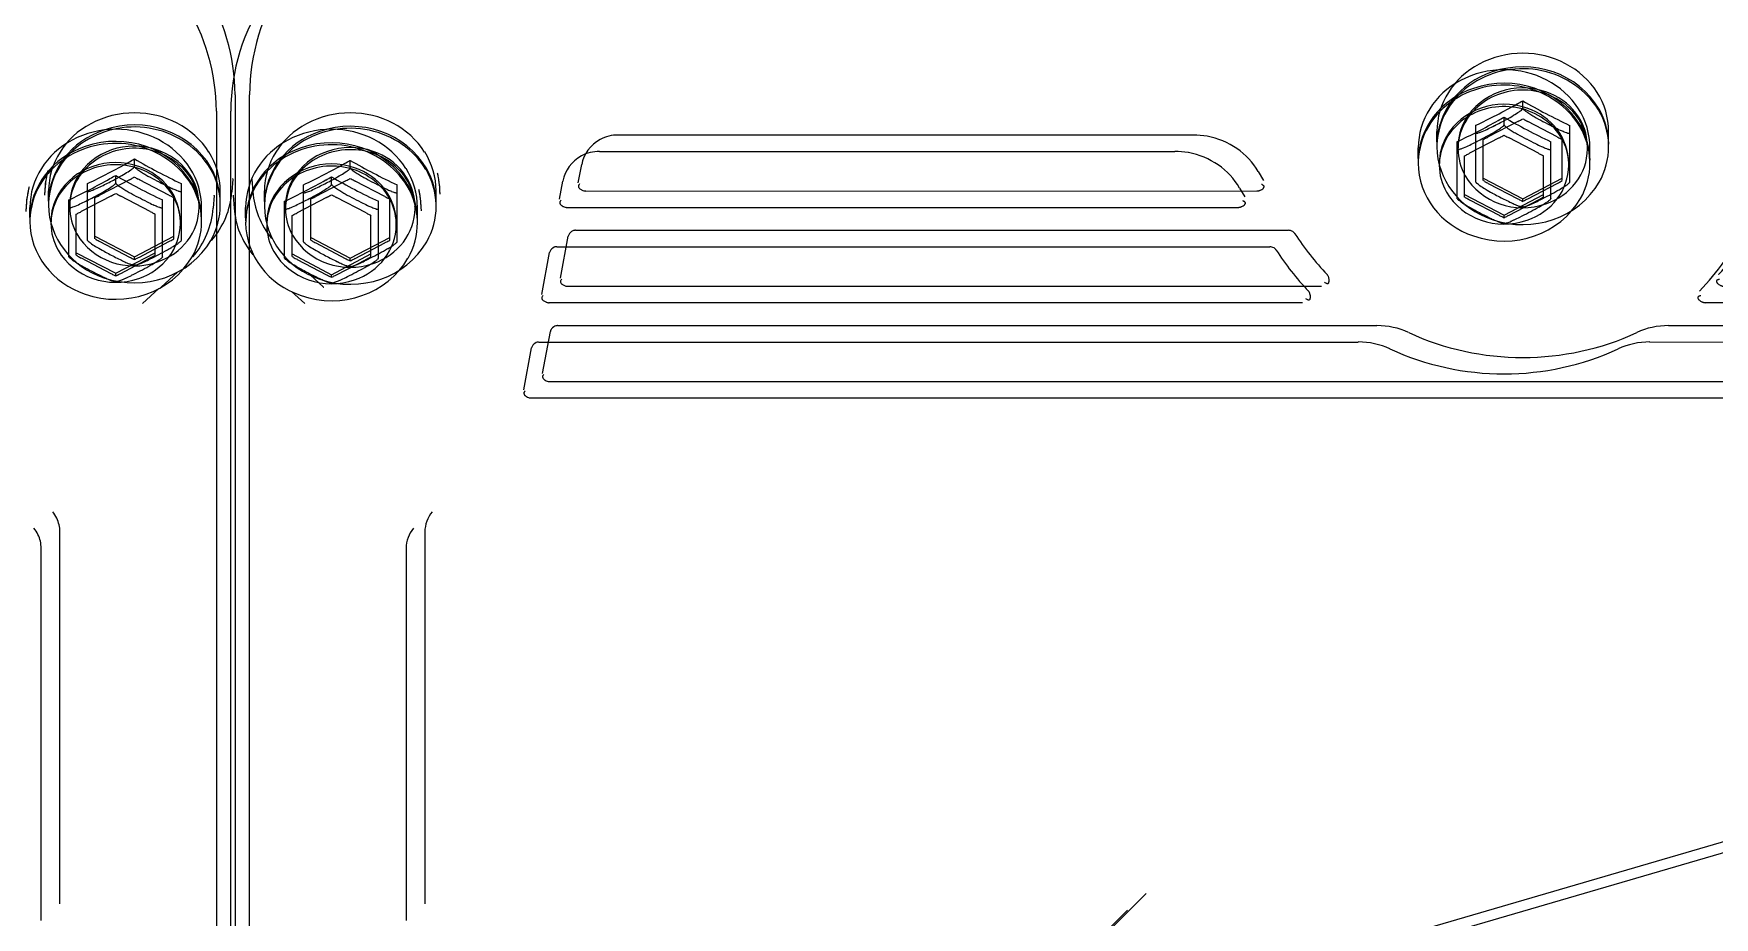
# Model space of a CAD drawing. Header units: inches. Extents: x 4821 to 127877, y 58012 to 433683.
# Drawn here: x 82661.2 to 82966.8, y 383895.8 to 384056.3 of the extents above; entities that cross this region are included whole.
import ezdxf

# ---------------------------------------------------------------- set-up
doc = ezdxf.new("R2010")
doc.units = ezdxf.units.IN
doc.header["$MEASUREMENT"] = 0
for name, color, linetype in [('A-FURN-FIXD', 10, 'Continuous'), ('A-WALL', 53, 'Continuous'), ('Cloums$0$A-COL-HAT', 8, 'Continuous'), ('EMG - ELEC - ID', 26, 'Continuous'), ('NECB-COLUM', 50, 'Continuous')]:
    doc.layers.add(name, color=color, linetype=linetype)

# ---------------------------------------------------------------- blocks, each defined once
blk = doc.blocks.new('COL BASEMT')
at = {"layer": 'Cloums$0$A-COL-HAT'}
h = blk.add_hatch(dxfattribs=at)
h.set_pattern_fill('ANSI31', color=256, scale=500)
h.set_pattern_definition([(45, (1452118.876, 42013.15), (-44.194174, 44.194174), [])])
h.paths.add_polyline_path([(1693546.85, 345625.99), (1693946.85, 345625.99), (1693950.94, 348875.93), (1693546.85, 348875.93)])
h.paths.add_polyline_path([(1688721.85, 335900.88), (1689121.55, 335900.88), (1689121.85, 337327.04), (1693949.19, 337326.96), (1693946.85, 345125.99), (1693546.85, 345125.99), (1693546.85, 337726.97), (1688721.85, 337727.04)])
h.paths.add_polyline_path([(1641271.85, 335200.88), (1640873.67, 335200.88), (1640871.85, 323973.06), (1689121.85, 323973.08), (1689121.4, 335200.88), (1688721.85, 335200.88), (1688721.85, 324373.08), (1641271.85, 324373.06)])
edge = h.paths.add_edge_path()
edge.add_line((1636446.85, 345125.99), (1636046.85, 345125.99))
edge.add_line((1636046.85, 345125.99), (1636049.02, 337698.91))
edge.add_arc((1626263.14, 338211.03), 9799.28, 305.315023, 357.004292, ccw=False)
edge.add_line((1631927.82, 330214.96), (1632171.53, 329896.4))
edge.add_arc((1626336.78, 338141.43), 10100.73, 305.285859, 355.375183)
edge.add_line((1636404.63, 337327), (1640874.01, 337327))
edge.add_line((1640874.01, 337327), (1640873.78, 335900.88))
edge.add_line((1640873.78, 335900.88), (1641271.85, 335900.88))
edge.add_line((1641271.85, 335900.88), (1641271.85, 337725.88))
edge.add_line((1641271.85, 337725.88), (1636446.85, 337725.88))
edge.add_line((1636446.85, 337725.88), (1636446.85, 345125.99))
h.paths.add_polyline_path([(1636046.85, 345625.99), (1636446.85, 345625.99), (1636446.85, 348875.93), (1636048.92, 348875.93)])
blk = doc.blocks.new('A$C0e128a0b')
at = {"layer": 'A-FURN-FIXD'}
for p, q in [((411.2, 2506.34), (700.02, 1515.1)), ((417.74, 2087.11), (417.74, 2367.65)), ((404.01, 2256.42), (404.01, 2365.06)), ((409.68, 2248.4), (409.68, 2366.53)), ((402.34, 2255.57), (402.34, 2255.57)), ((409.68, 2248.4), (409.68, 2248.4)), ((383.23, 2239.76), (381.7, 2239.76)), ((383.23, 2239.76), (383.23, 2239.76)), ((383.62, 2239.76), (383.62, 2239.76)), ((384.23, 2236.72), (384.23, 2236.72)), ((382.5, 2232.35), (380.27, 2228.09)), ((389.01, 2234.14), (380.83, 2234.14)), ((388.8, 2233.06), (382.86, 2233.06)), ((391.4, 2227.38), (388.42, 2233.06)), ((389.01, 2234.14), (389.05, 2234.11)), ((391.41, 2228.09), (389.19, 2232.35)), ((378.38, 2227.38), (377.29, 2227.38)), ((377.29, 2227.38), (377.29, 2227.38)), ((388.42, 2221.69), (391.4, 2227.38)), ((391.78, 2227.38), (391.4, 2227.38)), ((392.57, 2227.47), (392.57, 2227.38)), ((392.57, 2227.38), (392.57, 2227.28)), ((380.27, 2226.66), (382.5, 2222.41)), ((389.19, 2222.41), (391.41, 2226.66)), ((389.01, 2220.62), (380.83, 2220.62)), ((388.8, 2221.69), (382.86, 2221.69)), ((389.05, 2220.64), (389.01, 2220.62)), ((383.91, 2218.05), (383.91, 2218.05)), ((383.23, 2215), (381.7, 2215)), ((383.53, 2215), (383.53, 2215)), ((383.91, 2215), (383.91, 2215)), ((410.68, 2210.93), (410.68, 2210.93)), ((409.68, 2088.23), (409.68, 2206.36)), ((409.68, 2206.36), (409.68, 2206.36)), ((403.47, 2198.85), (403.47, 2198.85)), ((404.01, 2089.69), (404.01, 2198.34)), ((395.95, 2090.81), (395.95, 2193.62)), ((396.44, 2194.53), (396.44, 2194.53)), ((387.5, 2189.24), (388.79, 2190)), ((390.29, 2092.27), (390.29, 2189.04)), ((382.22, 2096.94), (382.22, 2179.91)), ((389.1, 2091.21), (386.49, 2091.7)), ((402.83, 2088.63), (396.8, 2089.76)), ((416.56, 2086.05), (410.53, 2087.18)), ((387.72, 2070.93), (387.72, 2070.93)), ((387.91, 2070.97), (387.91, 2070.97)), ((387.99, 2070.99), (387.99, 2070.99)), ((388.34, 2071.05), (388.34, 2071.05)), ((388.41, 2071.07), (388.41, 2071.07)), ((389.07, 2071.16), (389.07, 2071.16)), ((390.25, 2071.25), (390.25, 2071.25)), ((391.81, 2070.72), (390.28, 2070.72)), ((390.36, 2071.25), (390.36, 2071.25)), ((390.52, 2071.26), (390.54, 2071.26)), ((390.54, 2071.26), (390.76, 2071.25)), ((391.81, 2070.72), (391.81, 2070.72)), ((392.2, 2070.71), (392.2, 2070.71)), ((436.49, 2070.12), (436.49, 2070.12)), ((392.81, 2067.67), (392.81, 2067.67)), ((439.39, 2069.08), (439.39, 2069.08)), ((439.49, 2069.07), (492.87, 2069.08)), ((492.87, 2069.08), (492.99, 2069.08)), ((397.59, 2065.1), (389.41, 2065.1)), ((397.59, 2065.1), (397.63, 2065.07)), ((391.08, 2063.3), (388.85, 2059.05)), ((397.38, 2064.02), (391.44, 2064.02)), ((399.98, 2058.33), (397, 2064.02)), ((399.99, 2059.05), (397.77, 2063.3)), ((386.96, 2058.33), (385.87, 2058.33)), ((385.87, 2058.33), (385.87, 2058.33)), ((388.85, 2057.62), (391.08, 2053.37)), ((397, 2052.65), (399.98, 2058.33)), ((397.77, 2053.37), (399.99, 2057.62)), ((400.36, 2058.33), (399.98, 2058.33)), ((401.15, 2058.43), (401.15, 2058.33)), ((401.15, 2058.33), (401.15, 2058.24)), ((397.38, 2052.65), (391.44, 2052.65)), ((402.38, 2052.55), (404.12, 2054.47)), ((404.13, 2054.48), (404.15, 2054.5)), ((397.59, 2051.57), (389.41, 2051.57)), ((397.63, 2051.6), (397.59, 2051.57)), ((392.49, 2049), (392.49, 2049)), ((391.81, 2045.95), (390.28, 2045.95)), ((392.11, 2045.96), (392.11, 2045.96)), ((392.49, 2045.95), (392.49, 2045.95)), ((545.97, 2043.81), (376.42, 2043.81)), ((388.54, 2044.16), (388.55, 2044.16)), ((388.56, 2044.16), (390.39, 2044.29)), ((390.39, 2044.29), (390.39, 2044.29)), ((376.42, 2041.74), (516.14, 2041.74)), ((388.55, 2041.4), (388.51, 2041.4)), ((388.56, 2041.4), (390.39, 2041.26)), ((391.74, 2039.6), (390.28, 2039.6)), ((391.74, 2039.6), (391.74, 2039.6)), ((392.01, 2039.6), (392.01, 2039.6)), ((397.41, 2038.33), (397.41, 2038.33)), ((392.61, 2036.56), (392.61, 2036.56)), ((397.4, 2033.98), (389.21, 2033.98)), ((397.4, 2033.98), (397.44, 2033.95)), ((404.12, 2031.08), (401.99, 2033.43)), ((390.88, 2032.19), (388.66, 2027.93)), ((397.19, 2032.9), (391.24, 2032.9)), ((399.78, 2027.22), (396.81, 2032.9)), ((399.8, 2027.93), (397.57, 2032.19)), ((386.76, 2027.22), (385.67, 2027.22)), ((388.66, 2026.5), (390.88, 2022.25)), ((396.81, 2021.53), (399.78, 2027.22)), ((397.57, 2022.25), (399.8, 2026.5)), ((400.16, 2027.22), (399.78, 2027.22)), ((400.96, 2027.31), (400.96, 2027.22)), ((400.96, 2027.22), (400.96, 2027.12)), ((397.19, 2021.53), (391.24, 2021.53)), ((397.4, 2020.46), (389.21, 2020.46)), ((397.44, 2020.48), (397.4, 2020.46)), ((392.3, 2017.89), (392.3, 2017.89)), ((439.39, 2016.48), (439.39, 2016.48)), ((492.87, 2016.48), (439.49, 2016.48)), ((439.49, 2016.48), (439.49, 2016.48)), ((492.99, 2016.48), (492.87, 2016.48)), ((387.5, 2014.69), (387.5, 2014.69)), ((387.62, 2014.66), (387.62, 2014.66)), ((387.87, 2014.6), (387.87, 2014.6)), ((387.97, 2014.58), (387.97, 2014.58)), ((388.53, 2014.48), (388.53, 2014.48)), ((389.04, 2014.4), (389.04, 2014.4)), ((390.02, 2014.31), (390.02, 2014.31)), ((391.74, 2014.84), (390.28, 2014.84)), ((390.6, 2014.3), (390.49, 2014.3)), ((390.49, 2014.3), (390.49, 2014.3)), ((390.9, 2014.3), (390.6, 2014.3)), ((391.95, 2014.84), (391.95, 2014.84)), ((392.3, 2014.84), (392.3, 2014.84)), ((437.42, 2016.01), (437.42, 2016.01))]:
    blk.add_line(p, q, dxfattribs=at)
for centre, major_axis, ratio, start_param, end_param in [((377.1, 2225.72), (0, 40.2), 0.9375, -0.733793, -0.589757), ((402.44, 2256.61), (0, -1.7), 0.9375, 1.215953, 1.291042), ((402.9, 2256.47), (0, -1.2), 0.9375, 1.289743, 1.409284), ((403.18, 2256.42), (0, -0.891), 0.9375, 1.408424, 1.5678), ((405.47, 2256.37), (0, 2.69), 0.9375, 1.803193, 1.838324), ((404.54, 2256.1), (0, -1.67), 0.9375, -1.30317, -1.258463), ((404.04, 2255.92), (0, -1.1), 0.9375, -1.261152, -1.171131), ((403.65, 2255.74), (0, -0.655), 0.9375, -1.171955, -1.064743), ((403.49, 2255.65), (0, 0.45), 0.9375, 2.077127, 2.174295), ((403.36, 2255.55), (0, -0.291), 0.9375, -0.973142, -0.766105), ((403.28, 2255.46), (0, -0.167), 0.9375, -0.776034, -0.295835), ((403.29, 2255.49), (0, 0.192), 0.9375, 2.865107, 3.281666), ((403.27, 2255.61), (0, -0.316), 0.9375, 0.137998, 0.391278), ((403.2, 2255.79), (0, -0.509), 0.9375, 0.386372, 0.517957), ((403.11, 2255.97), (0, -0.721), 0.9375, 0.519171, 0.620226), ((402.93, 2256.23), (0, -1.04), 0.9375, 0.624078, 0.750644), ((402.62, 2256.58), (0, -1.53), 0.9375, 0.754187, 1.045903), ((403.08, 2256.29), (0, 0.953), 0.9375, 4.188903, 4.31577), ((401.92, 2256.81), (0, 2.29), 0.9375, 4.318205, 4.359747), ((419.4, 2248.4), (0, -10.37), 0.9375, -1.570194, -1.113807), ((379.37, 2227.38), (0, 37.23), 0.9375, 4.254721, 5.170057), ((381.71, 2228.04), (0, -11.72), 0.9375, 3.142585, 3.678813), ((383.63, 2228.12), (0, -11.64), 0.9375, 3.14243, 3.630214), ((383.92, 2228.11), (0, 11.65), 0.9375, 0.027799, 0.507108), ((383.23, 2228.14), (0, 11.63), 0.9375, -0.02789, -0.000001), ((383.91, 2228.23), (0, -11.53), 0.9375, 3.141606, 3.168566), ((383.9, 2228.12), (0, -11.64), 0.9375, 2.652971, 3.140756), ((382.14, 2227.45), (0, 12.46), 0.9375, 0.544047, 1.576202), ((384.15, 2227.39), (0, 12.54), 0.9375, 0.500152, 1.929407), ((384.48, 2227.37), (0, 12.59), 0.9375, 0.519602, 2.177417), ((383.99, 2227.68), (0, -9.03), 0.9375, 3.151002, 4.373187), ((384.27, 2227.8), (0, 8.92), 0.9375, 0.042332, 0.930791), ((384.23, 2228.03), (0, 8.69), 0.9375, 0.000011, 0.038324), ((384.15, 2227.68), (0, 9.03), 0.9375, -1.231594, -0.009409), ((383.38, 2227.39), (0, -12.54), 0.9375, 1.212185, 2.641441), ((384.68, 2227.39), (0, -9.52), 0.9375, 4.065558, 5.730954), ((308.13, 2272.95), (0, 86.72), 0.9375, 4.159014, 4.248325), ((325.02, 2263.78), (0, 67.78), 0.9375, 4.200925, 4.222633), ((358.07, 2245), (0, 27.84), 0.9375, 4.222104, 4.257352), ((368.87, 2239.34), (0, -15), 0.9375, 1.117624, 1.158376), ((376.94, 2235.51), (0, -5.59), 0.9375, 1.167877, 1.234699), ((379.28, 2234.72), (0, 2.96), 0.9375, 4.351216, 4.409077), ((381.91, 2234.09), (0, -0.0471), 0.9375, 1.964104, 3.098278), ((381.2, 2234.07), (0, 0.822), 0.9375, 4.424213, 4.682896), ((381.8, 2234.05), (0, -0.175), 0.9375, 1.528158, 1.927192), ((353.74, 2249.47), (0, 35.13), 0.9375, 4.20322, 4.217706), ((361.82, 2244.8), (0, 25.32), 0.9375, 4.21843, 4.230487), ((365.49, 2218.34), (0, 28.9), 0.9375, -1.057764, -1.03635), ((388.96, 2233.92), (0, 0.227), 0.9375, -0.561751, -0.452312), ((388.89, 2233.81), (0, 0.362), 0.9375, -0.751638, -0.58715), ((388.95, 2233.89), (0, 0.257), 0.9375, -0.581984, -0.559727), ((356.07, 2212.65), (0, -40.45), 0.9375, 2.079434, 2.084534), ((388.2, 2233.08), (0, -1.4), 0.9375, 2.233705, 2.363051), ((386.38, 2231.15), (0, -4.14), 0.9375, 2.19601, 2.311507), ((378.41, 2225.04), (0, 14.6), 0.9375, -1.012794, -0.947284), ((367.08, 2217.42), (0, -28.88), 0.9375, 2.106277, 2.131104), ((345.71, 2203.92), (0, 55.37), 0.9375, -1.061578, -1.035682), ((384.31, 2227.37), (0, -9.46), 0.9375, 4.353783, 5.783028), ((335.66, 2257.26), (0, 54.7), 0.9375, 4.176437, 4.203339), ((383.83, 2227.37), (0, -9.46), 0.9375, 0.500158, 1.929403), ((335.04, 2197.39), (0, 68.49), 0.9375, -1.080283, -1.059347), ((366.95, 2215.57), (0, 29.91), 0.9375, -1.11214, -1.080174), ((382.34, 2227.37), (0, 12.68), 0.9375, 1.569801, 2.088975), ((285.98, 2167.71), (0, -114.22), 0.9375, 2.111937, 2.120412), ((378.38, 2227.55), (0, -0.167), 0.9375, 0.007647, 0.54362), ((378.38, 2227.19), (0, 0.186), 0.9375, -0.505203, -0.026828), ((378.3, 2227.69), (0, 0.337), 0.9375, 3.673819, 3.956228), ((378.29, 2227.04), (0, 0.36), 0.9375, -0.7927, -0.530752), ((374.14, 2231.81), (0, -6.39), 0.9375, 0.822889, 0.891298), ((375.72, 2224.49), (0, -4.1), 0.9375, 2.245582, 2.323573), ((376.38, 2224.88), (0, -3.32), 0.9375, 2.213185, 2.285864), ((374.62, 2231.31), (0, 5.68), 0.9375, 4.044855, 4.109875), ((368.11, 2236.25), (0, 14.2), 0.9375, 4.099935, 4.151711), ((357.48, 2243.44), (0, 27.63), 0.9375, 4.14956, 4.176191), ((356.57, 2242.1), (0, 28.9), 0.9375, 4.177943, 4.199357), ((359.71, 2214.62), (0, -25.02), 0.9375, 2.097732, 2.105976), ((352.55, 2210.2), (0, 33.85), 0.9375, -1.062823, -1.044538), ((347.15, 2247.79), (0, 40.45), 0.9375, 4.198652, 4.203752), ((362.65, 2210.97), (0, 35.13), 0.9375, -1.076113, -1.061627), ((370.19, 2239.42), (0, -25.99), 0.9375, 1.06927, 1.088853), ((370.74, 2215.64), (0, 25.32), 0.9375, -1.088895, -1.076837), ((378.93, 2221.9), (0, 15.65), 0.9375, -1.144288, -1.113742), ((386.91, 2225.73), (0, 6.32), 0.9375, -1.232292, -1.137698), ((387.95, 2228.61), (0, -5.13), 0.9375, 1.168592, 1.2621), ((390.64, 2227.11), (0, 2.11), 0.9375, -1.308947, -1.22368), ((391.52, 2227.39), (0, 1.13), 0.9375, 4.40305, 4.509141), ((391.76, 2227.43), (0, -0.868), 0.9375, 1.692419, 1.830138), ((392.02, 2227.28), (0, 0.584), 0.9375, 4.50821, 4.7136), ((391.99, 2227.47), (0, -0.624), 0.9375, 1.583022, 1.678906), ((309.15, 2182.37), (0, -85.48), 0.9375, 2.034642, 2.113915), ((368.35, 2218.66), (0, -13.9), 0.9375, 2.131363, 2.202034), ((352.29, 2207.93), (0, 34.12), 0.9375, -1.046517, -1.010572), ((321.06, 2188.62), (0, 72.62), 0.9375, -1.07305, -1.046031), ((331.67, 2259.37), (0, -72.62), 0.9375, 1.046083, 1.072513), ((361.65, 2244.38), (0, 36.36), 0.9375, 4.203274, 4.211672), ((355.12, 2245.8), (0, -44.15), 0.9375, 1.071653, 1.093389), ((374.6, 2235.08), (0, 20.77), 0.9375, 4.233882, 4.268532), ((382.36, 2231.15), (0, 11.61), 0.9375, 4.267828, 4.309165), ((383.73, 2226.97), (0, -11.98), 0.9375, -1.231593, -0.009404), ((345.44, 2202.72), (0, -43.03), 0.9375, 2.046507, 2.069302), ((365.81, 2213.88), (0, -18.61), 0.9375, 1.995248, 2.047921), ((352.73, 2204.69), (0, 36.36), 0.9375, -1.070079, -1.061681), ((361.27, 2209.65), (0, 25.99), 0.9375, -1.088853, -1.06927), ((383.81, 2226.97), (0, -11.98), 0.9375, 0.009404, 1.231593), ((361.46, 2238.87), (0, 33.85), 0.9375, 4.186131, 4.204416), ((362.5, 2240.32), (0, -34.6), 0.9375, 1.011795, 1.046463), ((381.77, 2226.93), (0, 11.93), 0.9375, 2.082319, 3.13571), ((383.98, 2226.85), (0, -11.85), 0.9375, -0.974256, -0.031972), ((377.34, 2219.42), (0, -5.12), 0.9375, 1.925186, 1.997591), ((367.97, 2215.78), (0, -15.75), 0.9375, 1.906601, 1.921895), ((381.21, 2220.69), (0, 0.803), 0.9375, -1.442591, -1.212591), ((381.92, 2220.66), (0, -0.0406), 0.9375, -0.025653, 0.966692), ((381.89, 2220.68), (0, -0.0809), 0.9375, 0.972609, 1.342482), ((381.37, 2220.71), (0, 0.632), 0.9375, -1.559689, -1.433351), ((381.77, 2220.71), (0, -0.212), 0.9375, 1.336028, 1.596764), ((368.62, 2234.46), (0, 25.02), 0.9375, 4.177209, 4.185453), ((388.94, 2220.88), (0, -0.275), 0.9375, 0.447834, 0.664071), ((388.77, 2221.1), (0, -0.566), 0.9375, 0.683306, 0.897183), ((394.62, 2216.01), (0, 7.49), 0.9375, 0.845721, 0.885987), ((386.96, 2223.14), (0, 3.35), 0.9375, 4.012684, 4.084078), ((378.34, 2229.76), (0, 14.68), 0.9375, 4.087267, 4.152665), ((384.24, 2226.84), (0, -8.8), 0.9375, -0.539589, -0.039313), ((383.92, 2226.82), (0, -8.78), 0.9375, -0.488631, -0.000836), ((384.23, 2226.74), (0, -8.7), 0.9375, -0.038306, -0.000028), ((384.22, 2226.82), (0, 8.78), 0.9375, 3.142428, 3.630223), ((383.23, 2226.62), (0, 11.63), 0.9375, 3.141596, 3.16948), ((383.91, 2226.52), (0, 11.52), 0.9375, 3.114611, 3.141588), ((419.4, 2206.35), (0, 10.37), 0.9375, 1.113807, 1.570194), ((376.98, 2229.2), (0, -40.41), 0.9375, 0.539586, 0.733453), ((402.73, 2198.72), (0, -0.62), 0.9375, 3.73242, 3.87256), ((402.87, 2198.51), (0, -0.876), 0.9375, 3.627782, 3.735872), ((403.03, 2198.17), (0, 1.26), 0.9375, 0.349288, 0.485929), ((403.21, 2197.66), (0, 1.8), 0.9375, 0.04188, 0.348443), ((403.18, 2198.2), (0, -1.27), 0.9375, 3.047278, 3.180595), ((403.21, 2198.59), (0, 0.869), 0.9375, -0.20397, -0.098328), ((403.26, 2198.85), (0, -0.603), 0.9375, 2.798086, 2.936368), ((402.03, 2199.89), (0, -1.86), 0.9375, 0.938379, 0.976404), ((403.35, 2199.1), (0, -0.343), 0.9375, 2.491607, 2.80956), ((402.51, 2199.55), (0, 1.24), 0.9375, 4.110135, 4.276878), ((403.44, 2199.22), (0, -0.185), 0.9375, 1.527226, 2.509147), ((402.97, 2199.32), (0, -0.699), 0.9375, 1.136048, 1.259922), ((403.19, 2199.25), (0, 0.46), 0.9375, 4.401523, 4.517952), ((403.33, 2199.22), (0, 0.303), 0.9375, 4.516388, 4.678905), ((396.84, 2193.61), (0, -0.946), 0.9375, 4.402134, 4.705134), ((397.05, 2193.55), (0, -1.18), 0.9375, 3.832371, 4.405317), ((396.91, 2193.71), (0, 0.961), 0.9375, 0.542429, 0.681373), ((392.32, 2179.74), (0, -10.8), 0.9375, 3.638244, 4.514717), ((391, 2188.93), (0, -1.93), 0.9375, 4.266522, 4.288321), ((390.75, 2189.06), (0, -1.64), 0.9375, 4.2282, 4.268544), ((390.3, 2189.32), (0, -1.09), 0.9375, 4.129218, 4.232583), ((389.98, 2189.55), (0, 0.684), 0.9375, 0.891983, 0.987374), ((389.82, 2189.69), (0, 0.457), 0.9375, 0.761021, 0.895828), ((389.72, 2189.81), (0, 0.295), 0.9375, 0.573833, 0.766626), ((389.66, 2189.9), (0, -0.188), 0.9375, 3.130552, 3.727978), ((389.66, 2189.83), (0, 0.261), 0.9375, -0.403443, -0.022217), ((389.6, 2189.67), (0, -0.424), 0.9375, 2.609768, 2.751444), ((389.52, 2189.52), (0, -0.601), 0.9375, 2.462253, 2.607223), ((389.33, 2189.28), (0, -0.919), 0.9375, 2.305084, 2.460515), ((389.04, 2189), (0, -1.34), 0.9375, 2.026382, 2.304353), ((389.38, 2189.18), (0, 0.928), 0.9375, -1.233228, -1.115209), ((388.22, 2188.75), (0, 2.25), 0.9375, -1.261853, -1.236565), ((388.58, 2188.87), (0, -1.84), 0.9375, 1.833894, 1.880483), ((388.98, 2188.98), (0, 1.4), 0.9375, -1.417196, -1.304904), ((389.32, 2189.04), (0, -1.03), 0.9375, 1.573898, 1.725223), ((391.93, 2179.9), (0, -10.35), 0.9375, 4.522161, 4.711791), ((387.07, 2096.95), (0, -5.17), 0.9375, -1.570212, -1.045538), ((387.36, 2097.17), (0, -5.55), 0.9375, -1.038049, -0.167072), ((389.7, 2091.85), (0, -0.646), 0.9375, -0.79105, -0.464687), ((389.63, 2091.69), (0, 0.472), 0.9375, 2.6788, 2.842117), ((389.6, 2091.58), (0, 0.355), 0.9375, 2.837386, 3.180074), ((389.59, 2091.62), (0, 0.393), 0.9375, 3.186965, 3.492897), ((389.56, 2091.73), (0, -0.508), 0.9375, 0.350817, 0.549062), ((389.46, 2091.89), (0, -0.708), 0.9375, 0.551642, 0.74189), ((389.25, 2092.14), (0, -1.04), 0.9375, 0.745676, 0.94249), ((388.91, 2092.39), (0, 1.48), 0.9375, 4.086519, 4.360024), ((389.06, 2092.35), (0, 1.32), 0.9375, 4.352491, 4.556377), ((389.45, 2092.28), (0, 0.893), 0.9375, 4.557502, 4.708437), ((396.68, 2090.81), (0, 0.784), 0.9375, 1.575242, 1.771541), ((396.87, 2090.86), (0, 0.991), 0.9375, 1.776751, 2.030865), ((397.13, 2091), (0, 1.3), 0.9375, 2.033509, 2.676794), ((396.96, 2090.64), (0, 0.896), 0.9375, 2.685977, 2.960223), ((402.97, 2089.55), (0, -1.04), 0.9375, 0.745676, 0.94249), ((402.64, 2089.81), (0, -1.48), 0.9375, 0.944926, 1.218431), ((402.78, 2089.76), (0, -1.32), 0.9375, 1.210898, 1.414784), ((403.18, 2089.7), (0, 0.893), 0.9375, 4.557502, 4.708437), ((403.43, 2089.26), (0, 0.646), 0.9375, 2.350543, 2.676905), ((403.36, 2089.11), (0, 0.472), 0.9375, 2.6788, 2.842117), ((403.33, 2089), (0, -0.355), 0.9375, -0.304207, 0.038482), ((403.32, 2089.04), (0, 0.393), 0.9375, 3.186965, 3.492897), ((403.29, 2089.14), (0, -0.508), 0.9375, 0.350817, 0.549062), ((403.19, 2089.31), (0, -0.708), 0.9375, 0.551642, 0.74189), ((410.41, 2088.23), (0, 0.784), 0.9375, 1.575242, 1.771541), ((410.6, 2088.28), (0, -0.991), 0.9375, -1.364842, -1.110728), ((410.86, 2088.42), (0, -1.3), 0.9375, -1.108084, -0.464799), ((410.68, 2088.06), (0, -0.896), 0.9375, -0.455615, -0.18137), ((416.51, 2087.16), (0, 1.32), 0.9375, 4.026374, 4.478394), ((416.67, 2087.11), (0, 1.14), 0.9375, 4.47705, 4.708937), ((417.21, 2086.73), (0, 0.716), 0.9375, 2.34967, 2.548039), ((417.09, 2086.54), (0, 0.488), 0.9375, 2.544951, 2.781954), ((417.04, 2086.41), (0, -0.351), 0.9375, -0.3585, -0.107319), ((417.04, 2086.44), (0, 0.379), 0.9375, 3.043236, 3.311528), ((417.02, 2086.57), (0, -0.507), 0.9375, 0.170766, 0.403853), ((416.96, 2086.71), (0, 0.664), 0.9375, 3.548018, 3.94607), ((416.6, 2087.08), (0, -1.19), 0.9375, 0.807006, 0.880474), ((390.29, 2059), (0, 11.72), 0.9375, 0.000992, 0.537221), ((392.21, 2059.08), (0, -11.64), 0.9375, 3.14243, 3.630214), ((392.5, 2059.07), (0, 11.65), 0.9375, 0.027799, 0.507108), ((388.99, 2065.24), (0, -5.84), 0.9375, 3.340867, 3.376274), ((389.15, 2064.44), (0, -6.66), 0.9375, 3.327752, 3.341616), ((390.77, 2055.48), (0, 15.79), 0.9375, 0.164703, 0.188393), ((390.76, 2055.53), (0, -15.73), 0.937499, 3.301759, 3.306278), ((390.83, 2055.06), (0, -16.21), 0.9375, 3.279686, 3.301772), ((390.78, 2055.25), (0, -16.02), 0.9375, 3.255682, 3.300163), ((390.63, 2056.77), (0, -14.49), 0.9375, 3.183645, 3.281092), ((390.6, 2057.03), (0, 14.23), 0.9375, 0.026056, 0.114432), ((390.54, 2058.35), (0, -12.9), 0.9375, 3.156631, 3.181862), ((390.54, 2058.56), (0, -12.7), 0.9375, 3.156584, 3.16582), ((390.53, 2058.83), (0, -12.42), 0.9375, 3.143132, 3.156554), ((390.53, 2058.81), (0, -12.45), 0.9375, 3.143061, 3.156442), ((391.81, 2059.09), (0, -11.63), 0.9375, 3.113703, 3.141591), ((392.49, 2059.19), (0, -11.53), 0.9375, 3.141606, 3.168566), ((392.48, 2059.08), (0, 11.64), 0.9375, -0.488622, -0.000837), ((439.49, 2074.49), (0, 5.41), 0.9375, 2.509038, 3.120997), ((390.72, 2058.4), (0, -12.46), 0.9375, 3.68564, 4.717795), ((392.73, 2058.35), (0, 12.54), 0.9375, 0.500152, 1.929407), ((393.06, 2058.32), (0, 12.59), 0.9375, 0.519602, 2.177417), ((392.57, 2058.64), (0, 9.03), 0.9375, 0.009409, 1.231594), ((392.85, 2058.76), (0, -8.92), 0.9375, 3.183924, 4.072384), ((392.81, 2058.98), (0, 8.69), 0.9375, 0.000011, 0.038324), ((392.73, 2058.64), (0, 9.03), 0.9375, -1.231594, -0.009409), ((391.97, 2058.35), (0, -12.54), 0.9375, 1.212185, 2.641441), ((439.49, 2074.47), (0, 5.39), 0.9375, 3.120615, 3.141581), ((316.71, 2103.91), (0, 86.72), 0.9375, 4.159014, 4.248325), ((385.52, 2066.47), (0, 5.59), 0.9375, 4.30947, 4.376291), ((387.86, 2065.68), (0, -2.96), 0.9375, 1.209624, 1.267484), ((390.49, 2065.05), (0, 0.0471), 0.9375, -1.177489, -0.043314), ((389.78, 2065.02), (0, -0.822), 0.9375, 1.282621, 1.541303), ((390.38, 2065.01), (0, -0.175), 0.9375, 1.528158, 1.927192), ((397.54, 2064.88), (0, 0.227), 0.9375, -0.561751, -0.452312), ((397.53, 2064.85), (0, 0.257), 0.9375, -0.581984, -0.559728), ((397.47, 2064.76), (0, 0.362), 0.9375, -0.751638, -0.58715), ((396.78, 2064.03), (0, 1.4), 0.9375, -0.907887, -0.778541), ((394.96, 2062.1), (0, 4.14), 0.9375, -0.945582, -0.830086), ((393.26, 2058.35), (0, -9.52), 0.9375, 4.065558, 5.730954), ((333.6, 2094.74), (0, -67.78), 0.9375, 1.059332, 1.08104), ((366.65, 2075.96), (0, -27.84), 0.9375, 1.080511, 1.115759), ((377.45, 2070.29), (0, 15), 0.9375, 4.259217, 4.299969), ((362.32, 2080.43), (0, 35.13), 0.9375, 4.20322, 4.217706), ((370.4, 2075.76), (0, 25.32), 0.9375, 4.21843, 4.230488), ((374.07, 2049.3), (0, 28.9), 0.9375, -1.057764, -1.03635), ((364.65, 2043.6), (0, -40.45), 0.9375, 2.079433, 2.084533), ((386.99, 2056), (0, -14.6), 0.9375, 2.128799, 2.194308), ((375.66, 2048.38), (0, -28.88), 0.9375, 2.106277, 2.131104), ((354.29, 2034.88), (0, -55.37), 0.9375, 2.080014, 2.105911), ((392.89, 2058.33), (0, 9.46), 0.9375, 1.21219, 2.641435), ((366.06, 2074.4), (0, 27.63), 0.9375, 4.14956, 4.176191), ((344.24, 2088.22), (0, 54.7), 0.9375, 4.176437, 4.203339), ((392.41, 2058.33), (0, -9.46), 0.9375, 0.500158, 1.929403), ((343.62, 2028.35), (0, 68.49), 0.9375, -1.080283, -1.059347), ((375.53, 2046.52), (0, -29.91), 0.9375, 2.029452, 2.061419), ((387.51, 2052.86), (0, -15.65), 0.9375, 1.997305, 2.027851), ((390.92, 2058.32), (0, -12.68), 0.9375, 4.711394, 5.230567), ((294.56, 1998.67), (0, -114.22), 0.9375, 2.111937, 2.120412), ((317.73, 2013.33), (0, 85.48), 0.9375, -1.10695, -1.027678), ((386.96, 2058.5), (0, -0.167), 0.9375, 0.007647, 0.54362), ((386.96, 2058.15), (0, -0.186), 0.9375, 2.63639, 3.114765), ((386.88, 2058.65), (0, 0.337), 0.9375, 3.673819, 3.956228), ((386.87, 2058), (0, 0.36), 0.9375, -0.7927, -0.530752), ((382.72, 2062.76), (0, 6.39), 0.9375, 3.964482, 4.03289), ((384.31, 2055.45), (0, -4.1), 0.9375, 2.245582, 2.323573), ((384.96, 2055.84), (0, -3.32), 0.9375, 2.213186, 2.285864), ((383.2, 2062.26), (0, 5.68), 0.9375, 4.044855, 4.109875), ((376.93, 2049.62), (0, 13.9), 0.9375, -1.010229, -0.939559), ((376.69, 2067.21), (0, -14.2), 0.9375, 0.958342, 1.010119), ((365.15, 2073.06), (0, 28.9), 0.9375, 4.177943, 4.199357), ((368.29, 2045.57), (0, 25.02), 0.9375, -1.04386, -1.035616), ((361.13, 2041.16), (0, 33.85), 0.9375, -1.062823, -1.044538), ((355.73, 2078.75), (0, 40.45), 0.9375, 4.198651, 4.203751), ((371.23, 2041.93), (0, 35.13), 0.9375, -1.076113, -1.061627), ((370.23, 2075.34), (0, 36.36), 0.9375, 4.203274, 4.211672), ((378.77, 2070.38), (0, 25.99), 0.9375, 4.210863, 4.230446), ((379.32, 2046.6), (0, 25.32), 0.9375, -1.088895, -1.076837), ((390.94, 2062.11), (0, 11.61), 0.9375, 4.267828, 4.309165), ((395.49, 2056.68), (0, -6.32), 0.9375, 1.9093, 2.003894), ((396.53, 2059.56), (0, 5.13), 0.9375, 4.310184, 4.403693), ((399.22, 2058.06), (0, -2.11), 0.9375, 1.832646, 1.917913), ((400.1, 2058.35), (0, 1.13), 0.9375, 4.40305, 4.509141), ((400.34, 2058.39), (0, 0.868), 0.9375, -1.449174, -1.311454), ((400.6, 2058.24), (0, -0.584), 0.9375, 1.366617, 1.572008), ((400.57, 2058.42), (0, -0.624), 0.9375, 1.583022, 1.678906), ((360.87, 2038.88), (0, 34.12), 0.9375, -1.046517, -1.010572), ((329.64, 2019.58), (0, 72.62), 0.9375, -1.07305, -1.046031), ((340.25, 2090.33), (0, -72.62), 0.9375, 1.046083, 1.072513), ((363.71, 2076.76), (0, -44.15), 0.9375, 1.071653, 1.093389), ((383.18, 2066.04), (0, 20.77), 0.9375, 4.233882, 4.268532), ((392.31, 2057.93), (0, 11.98), 0.9375, 1.91, 3.132188), ((354.02, 2033.67), (0, 43.03), 0.9375, -1.095085, -1.072291), ((374.39, 2044.84), (0, 18.61), 0.9375, -1.146345, -1.093672), ((385.92, 2050.38), (0, -5.12), 0.9375, 1.925186, 1.997591), ((361.31, 2035.64), (0, 36.36), 0.9375, -1.070079, -1.061681), ((369.85, 2040.6), (0, 25.99), 0.9375, -1.088853, -1.06927), ((392.39, 2057.93), (0, -11.98), 0.9375, 0.009404, 1.231593), ((377.2, 2065.41), (0, -25.02), 0.9375, 1.035616, 1.04386), ((370.04, 2069.83), (0, -33.85), 0.9375, 1.044538, 1.062823), ((386.92, 2060.72), (0, -14.68), 0.9375, 0.945674, 1.011073), ((371.08, 2071.27), (0, -34.6), 0.9375, 1.011795, 1.046463), ((390.35, 2057.88), (0, 11.93), 0.9375, 2.082319, 3.13571), ((392.56, 2057.8), (0, 11.85), 0.9375, 2.167336, 3.109621), ((392.82, 2057.8), (0, 8.8), 0.9375, 2.602004, 3.102279), ((376.56, 2046.74), (0, 15.75), 0.9375, -1.234991, -1.219698), ((389.79, 2051.65), (0, 0.803), 0.9375, -1.442591, -1.212591), ((390.5, 2051.61), (0, 0.0406), 0.9375, 3.11594, 4.108284), ((390.47, 2051.64), (0, 0.0809), 0.9375, 4.114201, 4.484075), ((389.95, 2051.67), (0, 0.632), 0.9375, -1.559689, -1.433351), ((390.35, 2051.67), (0, -0.212), 0.9375, 1.336028, 1.596764), ((397.52, 2051.84), (0, -0.275), 0.9375, 0.447834, 0.664071), ((397.35, 2052.06), (0, -0.566), 0.9375, 0.683306, 0.897183), ((403.2, 2046.97), (0, 7.49), 0.9375, 0.845721, 0.885987), ((395.54, 2054.1), (0, 3.35), 0.9375, 4.012684, 4.084078), ((376.46, 2076.8), (0, 32.99), 0.9375, 2.577248, 3.1403), ((392.5, 2057.77), (0, 8.78), 0.9375, 2.652962, 3.140757), ((392.81, 2057.69), (0, -8.7), 0.9375, -0.038306, -0.000028), ((392.8, 2057.77), (0, -8.78), 0.9375, 0.000836, 0.488631), ((389.53, 2057.64), (0, 13.39), 0.9375, 3.210165, 3.790603), ((391.81, 2057.58), (0, -11.63), 0.9375, 0.000003, 0.027887), ((392.49, 2057.47), (0, 11.52), 0.9375, 3.114611, 3.141588), ((376.61, 2008.18), (0, 33.56), 0.9375, 0.00586, 1.037346), ((389.53, 2027.88), (0, -13.42), 0.9375, 2.463668, 3.07241), ((390.72, 2027.29), (0, -12.46), 0.9375, 3.68564, 4.717795), ((392.53, 2027.23), (0, 12.54), 0.9375, 0.500152, 1.929407), ((392.87, 2027.21), (0, 12.59), 0.9375, 0.519602, 2.177417), ((390.29, 2027.88), (0, -11.72), 0.9375, 3.142585, 3.678813), ((392.01, 2027.96), (0, -11.64), 0.9375, 3.14243, 3.630214), ((392.31, 2027.95), (0, -11.65), 0.9375, 3.169392, 3.6487), ((391.74, 2027.98), (0, 11.62), 0.9375, -0.018594, -0.000001), ((392.3, 2028.07), (0, 11.53), 0.9375, 0.000013, 0.026974), ((392.29, 2027.96), (0, -11.64), 0.9375, 2.652971, 3.140756), ((391.77, 2027.23), (0, -12.54), 0.9375, 1.212185, 2.641441), ((392.38, 2027.52), (0, -9.03), 0.9375, 3.151002, 4.373187), ((392.65, 2027.64), (0, -8.92), 0.9375, 3.183924, 4.072384), ((392.61, 2027.87), (0, 8.69), 0.9375, 0.000011, 0.038324), ((392.53, 2027.52), (0, 9.03), 0.9375, -1.231594, -0.009409), ((316.51, 2072.79), (0, -86.72), 0.9375, 1.017422, 1.106732), ((377.25, 2039.18), (0, -15), 0.9375, 1.117624, 1.158376), ((385.32, 2035.35), (0, 5.59), 0.9375, 4.30947, 4.376291), ((387.67, 2034.56), (0, -2.96), 0.9375, 1.209624, 1.267484), ((390.3, 2033.93), (0, 0.0471), 0.9375, -1.177489, -0.043315), ((389.58, 2033.91), (0, 0.822), 0.9375, 4.424213, 4.682896), ((390.19, 2033.89), (0, 0.175), 0.9375, 4.669751, 5.068784), ((397.35, 2033.76), (0, -0.227), 0.9375, 2.579841, 2.68928), ((397.28, 2033.65), (0, 0.362), 0.9375, -0.751638, -0.58715), ((397.33, 2033.73), (0, 0.257), 0.9375, -0.581987, -0.559731), ((396.59, 2032.92), (0, 1.4), 0.9375, -0.907887, -0.778541), ((394.76, 2030.98), (0, -4.14), 0.9375, 2.19601, 2.311507), ((386.79, 2024.88), (0, -14.6), 0.9375, 2.128799, 2.194308), ((393.06, 2027.23), (0, 9.52), 0.9375, 0.923966, 2.589361), ((333.4, 2063.62), (0, -67.78), 0.9375, 1.059332, 1.08104), ((366.46, 2044.84), (0, -27.84), 0.9375, 1.080511, 1.115759), ((362.12, 2049.31), (0, -35.13), 0.9375, 1.061627, 1.076113), ((370.21, 2044.64), (0, 25.32), 0.9375, 4.21843, 4.230488), ((373.87, 2018.18), (0, -28.9), 0.9375, 2.083828, 2.105242), ((364.45, 2012.49), (0, 40.45), 0.9375, -1.062158, -1.057058), ((375.47, 2017.26), (0, 28.88), 0.9375, -1.035315, -1.010489), ((354.1, 2003.76), (0, -55.37), 0.9375, 2.080014, 2.105911), ((343.43, 1997.23), (0, -68.49), 0.9375, 2.06131, 2.082245), ((392.69, 2027.21), (0, 9.46), 0.9375, 1.21219, 2.641435), ((376.49, 2036.09), (0, 14.2), 0.9375, 4.099935, 4.151711), ((365.86, 2043.28), (0, 27.63), 0.9375, 4.14956, 4.176191), ((344.04, 2057.1), (0, -54.7), 0.9375, 1.034844, 1.061746), ((392.21, 2027.21), (0, -9.46), 0.9375, 0.500158, 1.929403), ((375.34, 2015.41), (0, -29.91), 0.9375, 2.029452, 2.061419), ((387.31, 2021.74), (0, 15.65), 0.9375, -1.144288, -1.113742), ((390.92, 2027.21), (0, -12.68), 0.9375, 4.711394, 5.230567), ((294.36, 1967.55), (0, 114.22), 0.9375, -1.029655, -1.02118), ((317.54, 1982.21), (0, 85.48), 0.9375, -1.10695, -1.027678), ((386.76, 2027.38), (0, -0.167), 0.9375, 0.007647, 0.54362), ((386.76, 2027.03), (0, 0.186), 0.9375, -0.505203, -0.026828), ((386.68, 2027.53), (0, 0.337), 0.9375, 3.673819, 3.956228), ((386.67, 2026.88), (0, 0.36), 0.9375, -0.7927, -0.530752), ((382.52, 2031.65), (0, 6.39), 0.9375, 3.964482, 4.03289), ((384.11, 2024.33), (0, -4.1), 0.9375, 2.245582, 2.323573), ((384.76, 2024.72), (0, -3.32), 0.9375, 2.213186, 2.285864), ((383, 2031.15), (0, 5.68), 0.9375, 4.044855, 4.109875), ((376.73, 2018.5), (0, 13.9), 0.9375, -1.010229, -0.939559), ((360.67, 2007.77), (0, 34.12), 0.9375, -1.046517, -1.010572), ((364.96, 2041.94), (0, -28.9), 0.9375, 1.03635, 1.057764), ((368.09, 2014.46), (0, 25.02), 0.9375, -1.04386, -1.035616), ((360.93, 2010.04), (0, -33.85), 0.9375, 2.078769, 2.097055), ((355.53, 2047.63), (0, 40.45), 0.9375, 4.198651, 4.203751), ((371.04, 2010.81), (0, -35.13), 0.9375, 2.06548, 2.079965), ((370.04, 2044.22), (0, 36.36), 0.9375, 4.203274, 4.211672), ((378.57, 2039.26), (0, 25.99), 0.9375, 4.210863, 4.230446), ((379.12, 2015.48), (0, 25.32), 0.9375, -1.088895, -1.076837), ((382.99, 2034.92), (0, 20.77), 0.9375, 4.233882, 4.268532), ((390.75, 2030.99), (0, -11.61), 0.9375, 1.126236, 1.167572), ((395.29, 2025.57), (0, 6.32), 0.9375, -1.232292, -1.137698), ((396.33, 2028.45), (0, -5.13), 0.9375, 1.168592, 1.2621), ((399.02, 2026.95), (0, -2.11), 0.9375, 1.832646, 1.917913), ((399.9, 2027.23), (0, 1.13), 0.9375, 4.40305, 4.509141), ((400.14, 2027.27), (0, 0.868), 0.9375, -1.449174, -1.311454), ((400.41, 2027.12), (0, -0.584), 0.9375, 1.366617, 1.572008), ((400.37, 2027.31), (0, -0.624), 0.9375, 1.583022, 1.678906), ((329.45, 1988.46), (0, 72.62), 0.9375, -1.07305, -1.046031), ((340.05, 2059.21), (0, -72.62), 0.9375, 1.046083, 1.072513), ((363.51, 2045.64), (0, -44.15), 0.9375, 1.071653, 1.093389), ((392.11, 2026.81), (0, 11.98), 0.9375, 1.91, 3.132188), ((353.83, 2002.56), (0, -43.03), 0.9375, 2.046507, 2.069302), ((374.19, 2013.72), (0, -18.61), 0.9375, 1.995248, 2.047921), ((385.72, 2019.26), (0, -5.12), 0.9375, 1.925186, 1.997591), ((376.36, 2015.62), (0, 15.75), 0.9375, -1.234991, -1.219698), ((361.12, 2004.53), (0, -36.36), 0.9375, 2.071513, 2.079912), ((369.66, 2009.49), (0, -25.99), 0.9375, 2.05274, 2.072323), ((392.19, 2026.81), (0, 11.98), 0.9375, 3.150997, 4.373186), ((377.01, 2034.3), (0, 25.02), 0.9375, 4.177209, 4.185453), ((369.85, 2038.71), (0, -33.85), 0.9375, 1.044538, 1.062823), ((395.35, 2022.98), (0, -3.35), 0.9375, 0.871091, 0.942485), ((386.73, 2029.6), (0, 14.68), 0.9375, 4.087267, 4.152665), ((370.89, 2040.16), (0, 34.6), 0.9375, 4.153388, 4.188055), ((390.35, 2026.77), (0, -11.93), 0.9375, -1.059274, -0.005882), ((392.36, 2026.69), (0, -11.85), 0.9375, -0.974256, -0.031972), ((392.62, 2026.68), (0, -8.8), 0.9375, -0.539589, -0.039313), ((392.3, 2026.66), (0, 8.78), 0.9375, 2.652962, 3.140757), ((389.6, 2020.53), (0, -0.803), 0.9375, 1.699002, 1.929002), ((390.3, 2020.5), (0, 0.0406), 0.9375, 3.11594, 4.108284), ((390.27, 2020.52), (0, -0.0809), 0.9375, 0.972609, 1.342482), ((389.76, 2020.55), (0, 0.632), 0.9375, -1.559689, -1.433351), ((390.15, 2020.55), (0, -0.212), 0.9375, 1.336028, 1.596764), ((392.6, 2026.66), (0, -8.78), 0.9375, 0.000836, 0.488631), ((397.33, 2020.72), (0, -0.275), 0.9375, 0.447834, 0.664071), ((397.15, 2020.94), (0, 0.566), 0.9375, 3.824899, 4.038775), ((403, 2015.85), (0, -7.49), 0.9375, 3.987313, 4.02758), ((392.61, 2026.58), (0, 8.7), 0.9375, 3.103286, 3.141564), ((439.49, 2011.06), (0, 5.42), 0.9375, 0.02079, 0.420877), ((439.49, 2011.09), (0, -5.39), 0.9375, 3.141597, 3.162576), ((388.59, 2019.55), (0, -5), 0.9375, -0.268622, -0.235908), ((388.75, 2020.23), (0, -5.7), 0.9375, -0.235745, -0.213067), ((390.83, 2030.34), (0, 16.05), 0.9375, 2.926421, 2.943238), ((390.84, 2030.37), (0, 16.08), 0.9375, 2.943238, 2.950397), ((390.96, 2031.02), (0, 16.74), 0.9375, 2.950216, 2.986665), ((390.89, 2030.78), (0, -16.49), 0.9375, -0.189321, -0.12025), ((390.85, 2030.27), (0, -15.98), 0.9375, -0.155029, -0.132083), ((390.66, 2028.55), (0, 14.26), 0.9375, 3.007573, 3.119035), ((390.68, 2028.76), (0, 14.46), 0.9375, 3.020463, 3.093041), ((390.6, 2027.12), (0, 12.82), 0.9375, 3.093452, 3.132319), ((390.6, 2026.75), (0, 12.45), 0.9375, 3.121126, 3.132124), ((391.74, 2026.46), (0, 11.63), 0.9375, 3.141594, 3.160185), ((392.3, 2026.36), (0, 11.52), 0.9375, 3.114611, 3.141588), ((439.5, 2011.06), (0, 5.42), 0.9375, 0.421366, 0.632286)]:
    blk.add_ellipse(centre, major_axis=major_axis, ratio=ratio, start_param=start_param, end_param=end_param, dxfattribs=at)

msp = doc.modelspace()

# ---------------------------------------------------------------- hatches: boundary and pattern name
at = {"layer": 'A-WALL'}
h = msp.add_hatch(dxfattribs=at)
h.set_pattern_fill('ANSI36', color=3, scale=250)
h.set_pattern_definition([(45, (-1206225.3, -363005.7), (420.9495, 1543.4815), [1984.375, -396.875, 0, -396.875])])
h.paths.add_polyline_path([(86321.51, 396060.39), (78773.72, 396060.36), (78773.72, 379510.37), (86321.51, 379510.37)])
h.paths.add_polyline_path([(35926.89, 396110.37), (28823.73, 396110.37), (28823.73, 387310.43), (35926.89, 387310.43)])
h = msp.add_hatch(dxfattribs=at)
h.set_pattern_fill('ANSI36', color=3, scale=250)
h.set_pattern_definition([(45, (-1206228.7, -363008.7), (420.9495, 1543.4815), [1984.375, -396.875, 0, -396.875])])
h.paths.add_polyline_path([(86318.11, 396057.41), (78770.32, 396057.38), (78770.32, 379507.39), (86318.11, 379507.39)])
h.paths.add_polyline_path([(35923.49, 396107.39), (28820.33, 396107.39), (28820.33, 387307.45), (35923.49, 387307.44)])

# ---------------------------------------------------------------- block references
at = {"layer": 'EMG - ELEC - ID', "xscale": 1.260932877019967, "yscale": 1.260932877019967, "zscale": 1.260932877019967, "rotation": 270.0008681710996}
for p in [(80123.35, 384519.79), (80119.95, 384516.81)]:
    msp.add_blockref('A$C0e128a0b', p, dxfattribs=at)
at = {"layer": 'NECB-COLUM'}
for p in [(-1607623.13, 42184.44), (-1607626.53, 42181.46)]:
    msp.add_blockref('COL BASEMT', p, dxfattribs=at)

doc.saveas('drawing.dxf')
